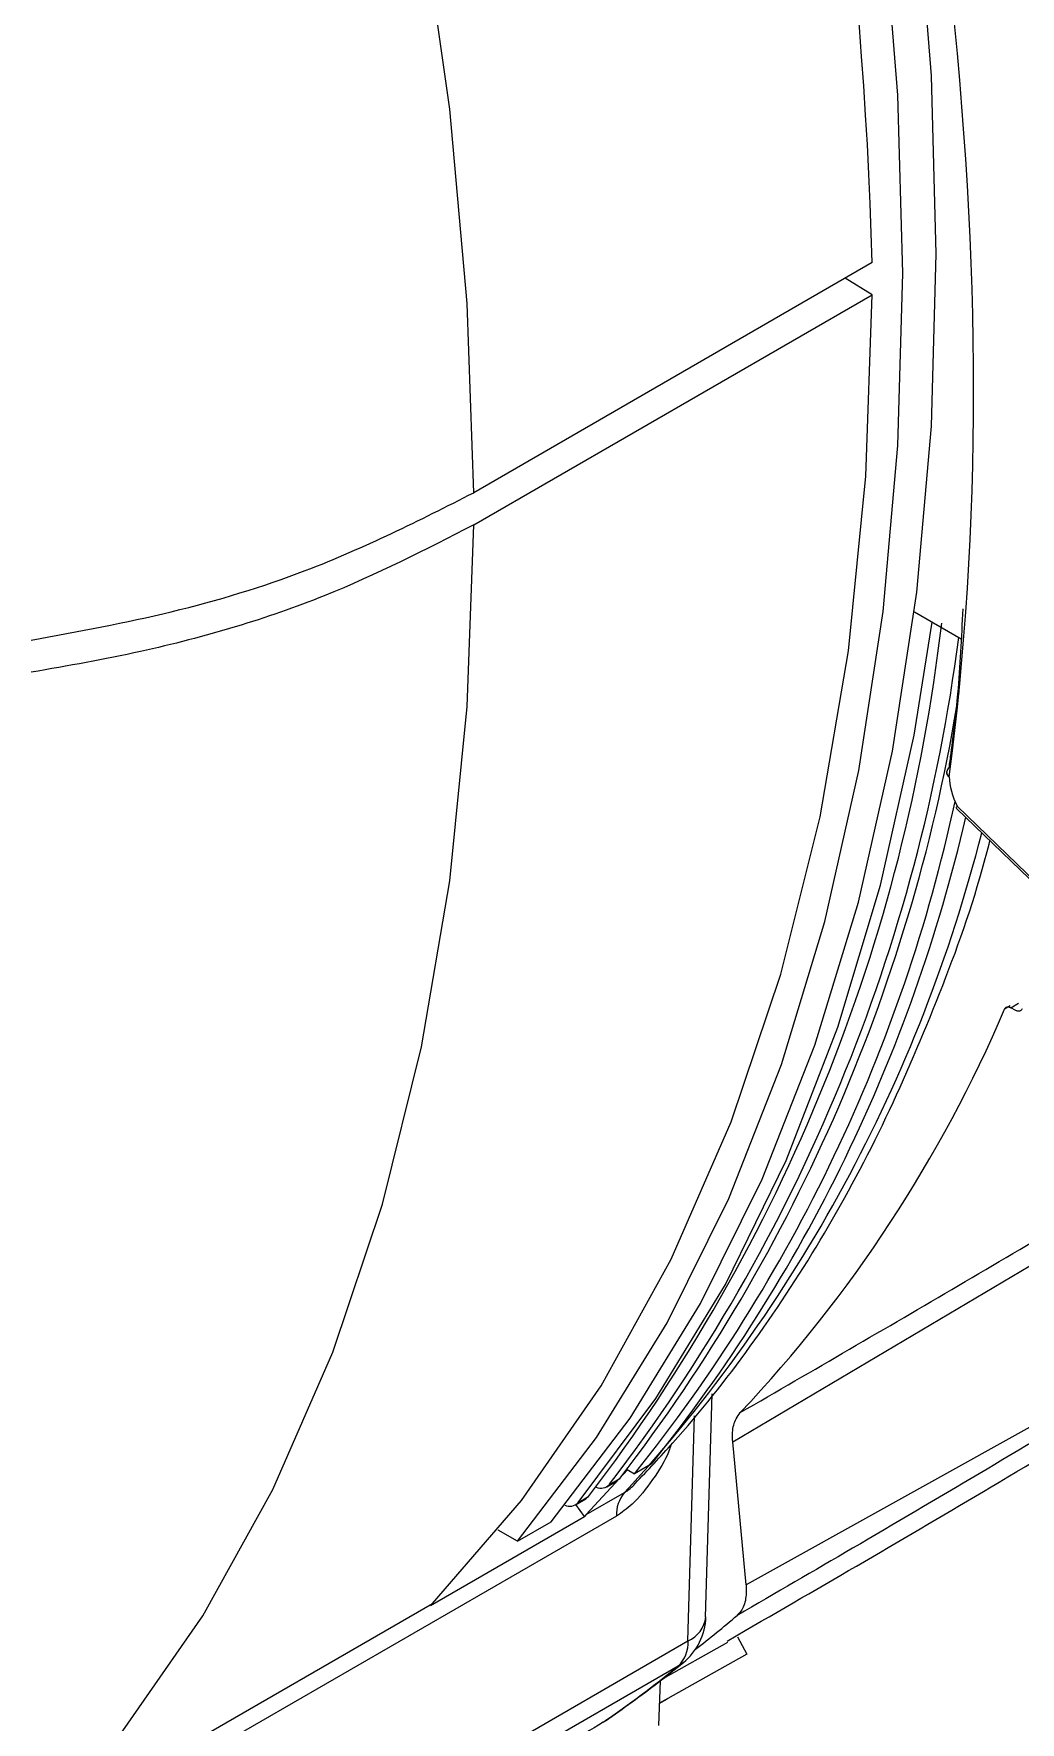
# Model space of a CAD drawing. Extents: x 7 to 113, y 1 to 87.
# Drawn here: x 80.821 to 81.82, y 65.572 to 67.283 of the extents above; entities that cross this region are included whole.
import ezdxf

# ---------------------------------------------------------------- set-up
doc = ezdxf.new("R2010")
doc.units = 0
doc.header["$MEASUREMENT"] = 0
doc.layers.add('OBJECT', color=7, linetype='CONTINUOUS')

msp = doc.modelspace()

# ---------------------------------------------------------------- linework, layer by layer
at = {"layer": 'OBJECT'}
for p, q in [((81.6703, 67.0513), (81.2664, 66.8181)), ((81.6703, 67.0187), (81.6428, 67.0354)), ((81.2664, 66.7855), (81.6703, 67.0187)), ((81.713, 66.6974), (81.7605, 66.6699)), ((81.7557, 66.4982), (81.9603, 66.3004)), ((81.9491, 66.314), (81.7563, 66.5004)), ((81.8102, 66.2981), (81.8044, 66.2947)), ((81.8107, 66.2962), (81.8184, 66.3008)), ((81.8158, 66.2934), (81.8107, 66.2962)), ((81.529, 65.8561), (82.1403, 66.2189)), ((82.1629, 66.0558), (81.5425, 65.7114)), ((81.5013, 65.6786), (81.5082, 65.9049)), ((81.4836, 65.6544), (81.4901, 65.8824)), ((81.5425, 65.7114), (81.529, 65.8561)), ((81.4464, 65.8337), (81.4295, 65.8239)), ((81.3805, 65.7824), (81.4224, 65.8279)), ((81.4012, 65.8107), (81.4118, 65.8168)), ((81.404, 65.8131), (81.4146, 65.8192)), ((81.422, 65.8282), (81.4295, 65.8239)), ((81.3695, 65.7924), (81.38, 65.7985)), ((81.3723, 65.7948), (81.3828, 65.8008)), ((81.3805, 65.7824), (81.4192, 65.8048)), ((81.411, 65.7809), (80.8124, 65.4353)), ((81.2228, 65.6904), (81.3788, 65.7805)), ((81.3787, 65.7806), (81.3698, 65.7926)), ((81.3805, 65.7824), (81.3787, 65.7806)), ((81.3787, 65.7806), (81.3788, 65.7805)), ((81.3108, 65.7554), (81.2911, 65.7668)), ((81.3108, 65.7554), (81.3448, 65.775)), ((80.8206, 65.4592), (81.2246, 65.6924)), ((81.5233, 65.6542), (81.5417, 65.665)), ((81.5339, 65.6587), (81.5431, 65.6409)), ((80.8098, 65.2654), (81.4836, 65.6544)), ((81.4554, 65.6146), (81.5239, 65.6531)), ((81.4735, 65.6288), (80.7997, 65.2398)), ((81.5431, 65.6409), (81.4546, 65.5912)), ((81.4789, 65.6325), (81.4735, 65.6288)), ((81.4554, 65.6139), (81.4537, 65.5686)), ((81.4545, 65.591), (81.4628, 65.5958))]:
    msp.add_line(p, q, dxfattribs=at)
at = {"layer": 'OBJECT', "flags": 128}
for points in [[(81.3448, 65.775), (81.4249, 65.8803), (81.4964, 65.9963), (81.5589, 66.1224), (81.6123, 66.2582), (81.6563, 66.403), (81.6907, 66.5562), (81.7154, 66.7173), (81.7303, 66.8855), (81.7352, 67.0602), (81.7303, 67.2405), (81.7154, 67.4259), (81.6907, 67.6155), (81.6563, 67.8084), (81.6123, 68.004), (81.5589, 68.2014), (81.4964, 68.3998), (81.4249, 68.5983), (81.3448, 68.7962)], [(81.3108, 65.7554), (81.3909, 65.8607), (81.4624, 65.9767), (81.525, 66.1029), (81.5784, 66.2386), (81.6224, 66.3834), (81.6568, 66.5366), (81.6815, 66.6977), (81.6963, 66.8659), (81.7013, 67.0406), (81.6963, 67.221), (81.6815, 67.4063), (81.6568, 67.5959), (81.6224, 67.7888), (81.5784, 67.9844), (81.525, 68.1818), (81.4624, 68.3802), (81.3909, 68.5787), (81.3108, 68.7766)], [(81.2664, 66.8181), (81.2598, 67.0097), (81.2422, 67.2067), (81.2135, 67.4083), (81.1739, 67.6135), (81.1236, 67.8213), (81.0628, 68.0307), (80.9918, 68.2408), (80.9109, 68.4506), (80.8206, 68.6591)], [(81.2246, 65.6924), (81.3149, 65.7966), (81.3957, 65.913), (81.4667, 66.0412), (81.5275, 66.1804), (81.5778, 66.3301), (81.6174, 66.4896), (81.6461, 66.658), (81.6638, 66.8347), (81.6703, 67.0187)], [(80.8206, 65.4592), (80.9109, 65.5634), (80.9918, 65.6798), (81.0628, 65.808), (81.1236, 65.9472), (81.1739, 66.0969), (81.2135, 66.2564), (81.2422, 66.4248), (81.2598, 66.6014), (81.2664, 66.7855)], [(81.3723, 65.7948), (81.4511, 65.9), (81.5215, 66.0157), (81.583, 66.1413), (81.6356, 66.2763), (81.6788, 66.4202), (81.7127, 66.5724), (81.7312, 66.6869)], [(81.4146, 65.8192), (81.413, 65.8176), (81.4118, 65.8168)], [(81.3828, 65.8008), (81.3812, 65.7993), (81.38, 65.7985)]]:
    msp.add_lwpolyline(points, dxfattribs=at)
at = {"layer": 'OBJECT'}
for centre, radius, start, end in [((77.1069, 66.9208), 4.5653, 1.6388, 25.585), ((79.9595, 66.8913), 1.793, 322.5433, 353.417), ((79.9902, 66.8984), 1.7823, 322.4893, 352.6837), ((80.0229, 66.8924), 1.7574, 322.3607, 350.9366), ((81.7556, 66.5341), 0.01, 172.4421, 180), ((81.7556, 66.5341), 0.01, 180, 182.4655), ((81.75, 66.5343), 0.00438, 187.4752, 245.8008), ((81.751, 66.5346), 0.00531, 120.2929, 170.4248), ((81.7516, 66.5351), 0.00587, 176.3134, 234.7478), ((80.1476, 66.8532), 1.644, 321.2361, 347.7716), ((80.1731, 66.8578), 1.6341, 321.1916, 346.9626), ((80.2771, 66.8554), 1.5519, 317.3885, 345.752), ((80.5214, 66.8428), 1.3952, 316.6904, 336.8701), ((81.3953, 65.821), 0.0118, 246.186, 317.8121), ((81.4456, 65.7823), 0.0346, 139.6119, 182.4222), ((81.3635, 65.8027), 0.0118, 246.186, 317.8121), ((81.4398, 65.6806), 0.062, 309.1038, 358.3207), ((81.4712, 65.6826), 0.0308, 293.767, 352.4936), ((80.7584, 66.5895), 1.1947, 307.8385, 310.4418), ((81.4509, 65.6525), 0.0328, 313.6403, 3.298), ((80.7247, 66.5498), 1.1869, 304.5378, 309.112)]:
    msp.add_arc(centre, radius, start, end, dxfattribs=at)
for centre, major_axis, ratio, start_param, end_param in [((79.5143, 68.375), (-1.5577, 2.9995), 0.54529, 3.803221, 4.099553), ((81.7816, 66.511), (-0.0231, 0.0444), 0.54529, 0.863818, 1.525649), ((81.4289, 65.7397), (0.0494, -0.0416), 0.566339, 3.102044, 3.171042), ((81.2473, 65.6349), (-0.0134, 0.0629), 0.501611, 0.32389, 0.392888)]:
    msp.add_ellipse(centre, major_axis=major_axis, ratio=ratio, start_param=start_param, end_param=end_param, dxfattribs=at)
for points, knots in [([(80.8181, 66.6687), (80.8659, 66.6775), (80.9626, 66.6952), (81.1179, 66.7427), (81.2115, 66.7902), (81.2664, 66.8181)], [0, 0, 0, 0, 0.287513, 0.581795, 1, 1, 1, 1]), ([(81.2664, 66.7855), (81.2174, 66.7603), (81.116, 66.7082), (80.9594, 66.6611), (80.8552, 66.6426), (80.8181, 66.6361)], [0, 0, 0, 0, 0.375049, 0.776984, 1, 1, 1, 1]), ([(81.7483, 66.5392), (81.7489, 66.5441), (81.7522, 66.569), (81.7588, 66.6212), (81.761, 66.6713), (81.7624, 66.7003)], [0, 0, 0, 0, 0.09544, 0.477224, 1, 1, 1, 1]), ([(81.7563, 66.5004), (81.7563, 66.5004), (81.7561, 66.5001), (81.7556, 66.4993), (81.7553, 66.4985), (81.7557, 66.4984), (81.7558, 66.4983)], [0, 0, 0, 0, 0.024816, 0.292586, 0.805176, 1, 1, 1, 1]), ([(81.4301, 65.814), (81.4429, 65.8276), (81.4841, 65.871), (81.548, 65.9517), (81.619, 66.0592), (81.6821, 66.1758), (81.7364, 66.3018), (81.7721, 66.3987), (81.7871, 66.4557), (81.7896, 66.4654)], [0, 0, 0, 0, 0.079561, 0.255471, 0.431725, 0.608505, 0.785788, 0.96351, 1, 1, 1, 1]), ([(81.8044, 66.2947), (81.8045, 66.295), (81.8049, 66.2957), (81.8056, 66.2964), (81.8064, 66.2968), (81.8074, 66.297), (81.8085, 66.297), (81.8096, 66.2967), (81.8103, 66.2964), (81.8107, 66.2962)], [0, 0, 0, 0, 0.1443771, 0.288714, 0.433066, 0.5774136, 0.7217669, 0.8591023, 1, 1, 1, 1]), ([(81.8222, 66.2949), (81.822, 66.2946), (81.8217, 66.2939), (81.821, 66.2933), (81.8201, 66.2928), (81.8192, 66.2926), (81.8181, 66.2926), (81.817, 66.2929), (81.8162, 66.2932), (81.8158, 66.2934)], [0, 0, 0, 0, 0.14386, 0.287723, 0.431551, 0.57538, 0.719226, 0.857748, 1, 1, 1, 1]), ([(81.5366, 65.8858), (81.6104, 65.9286), (81.7579, 66.0143), (81.951, 66.1286), (82.07, 66.2005), (82.116, 66.2283)], [0, 0, 0, 0, 0.380247, 0.760471, 1, 1, 1, 1]), ([(82.1629, 66.0558), (82.1195, 66.0293), (82.0343, 65.9772), (81.9061, 65.8998), (81.7785, 65.8236), (81.6537, 65.7501), (81.5723, 65.7029), (81.5334, 65.6803)], [0, 0, 0, 0, 0.206023, 0.404822, 0.608638, 0.812834, 1, 1, 1, 1]), ([(81.5417, 65.665), (81.6276, 65.7147), (81.8099, 65.8201), (81.989, 65.9305), (82.0836, 65.9889)], [0, 0, 0, 0, 0.47183, 1, 1, 1, 1]), ([(81.529, 65.8561), (81.5288, 65.8594), (81.5284, 65.8683), (81.531, 65.8787), (81.5351, 65.8838), (81.5366, 65.8858)], [0, 0, 0, 0, 0.263885, 0.7231, 1, 1, 1, 1]), ([(81.4662, 65.8529), (81.4656, 65.8509), (81.4617, 65.8388), (81.448, 65.8176), (81.4298, 65.7937), (81.4164, 65.7846), (81.411, 65.7809)], [0, 0, 0, 0, 0.069376, 0.414955, 0.763408, 1, 1, 1, 1]), ([(81.4192, 65.8048), (81.4212, 65.806), (81.4249, 65.8085), (81.4285, 65.8122), (81.4302, 65.814)], [0, 0, 0, 0, 0.519856, 1, 1, 1, 1]), ([(81.5425, 65.7114), (81.5426, 65.7058), (81.5427, 65.6947), (81.5382, 65.685), (81.5344, 65.6813), (81.5334, 65.6803)], [0, 0, 0, 0, 0.425025, 0.850048, 1, 1, 1, 1]), ([(81.3999, 65.5734), (81.418, 65.5862), (81.4448, 65.6052), (81.4705, 65.6258), (81.4789, 65.6325)], [0, 0, 0, 0, 0.674955, 1, 1, 1, 1]), ([(81.3977, 65.572), (81.3728, 65.557), (81.3231, 65.527), (81.2234, 65.4677), (81.1482, 65.4239), (81.098, 65.3948)], [0, 0, 0, 0, 0.250124, 0.500247, 1, 1, 1, 1])]:
    msp.add_open_spline(points, degree=3, knots=knots, dxfattribs=at)

doc.saveas('drawing.dxf')
